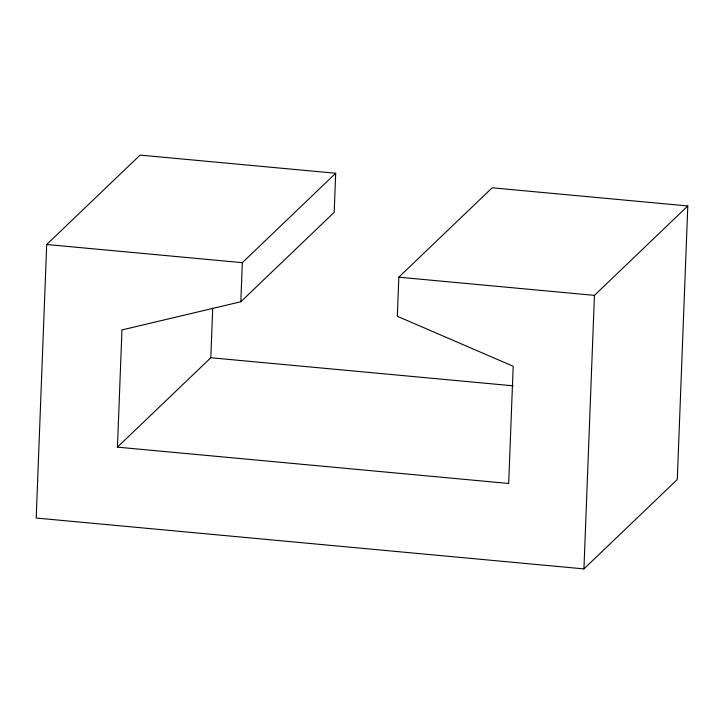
<?xml version="1.0" encoding="UTF-8"?>
<svg xmlns="http://www.w3.org/2000/svg" width="724" height="724" viewBox="0 0 724 724"><rect width="100%" height="100%" fill="white"/><g stroke="black" fill="none" stroke-linecap="round" stroke-linejoin="round"><path stroke-width="1.09" d="M46.707 244.504L36.2 518.04L583.933 568.901L677.293 479.496L687.8 205.96L492.184 187.797L398.824 277.202L397.322 316.279L513.189 366.253L508.691 483.478L117.451 447.151L121.949 329.927L240.83 301.745L334.189 212.34L335.683 173.262L140.067 155.099L46.707 244.504L242.323 262.667L335.683 173.262M117.451 447.151L210.811 357.747L212.711 308.153M240.83 301.745L242.323 262.667M583.933 568.901L594.44 295.365L687.8 205.96M398.824 277.202L594.44 295.365M210.811 357.747L513.235 385.829"/></g></svg>
